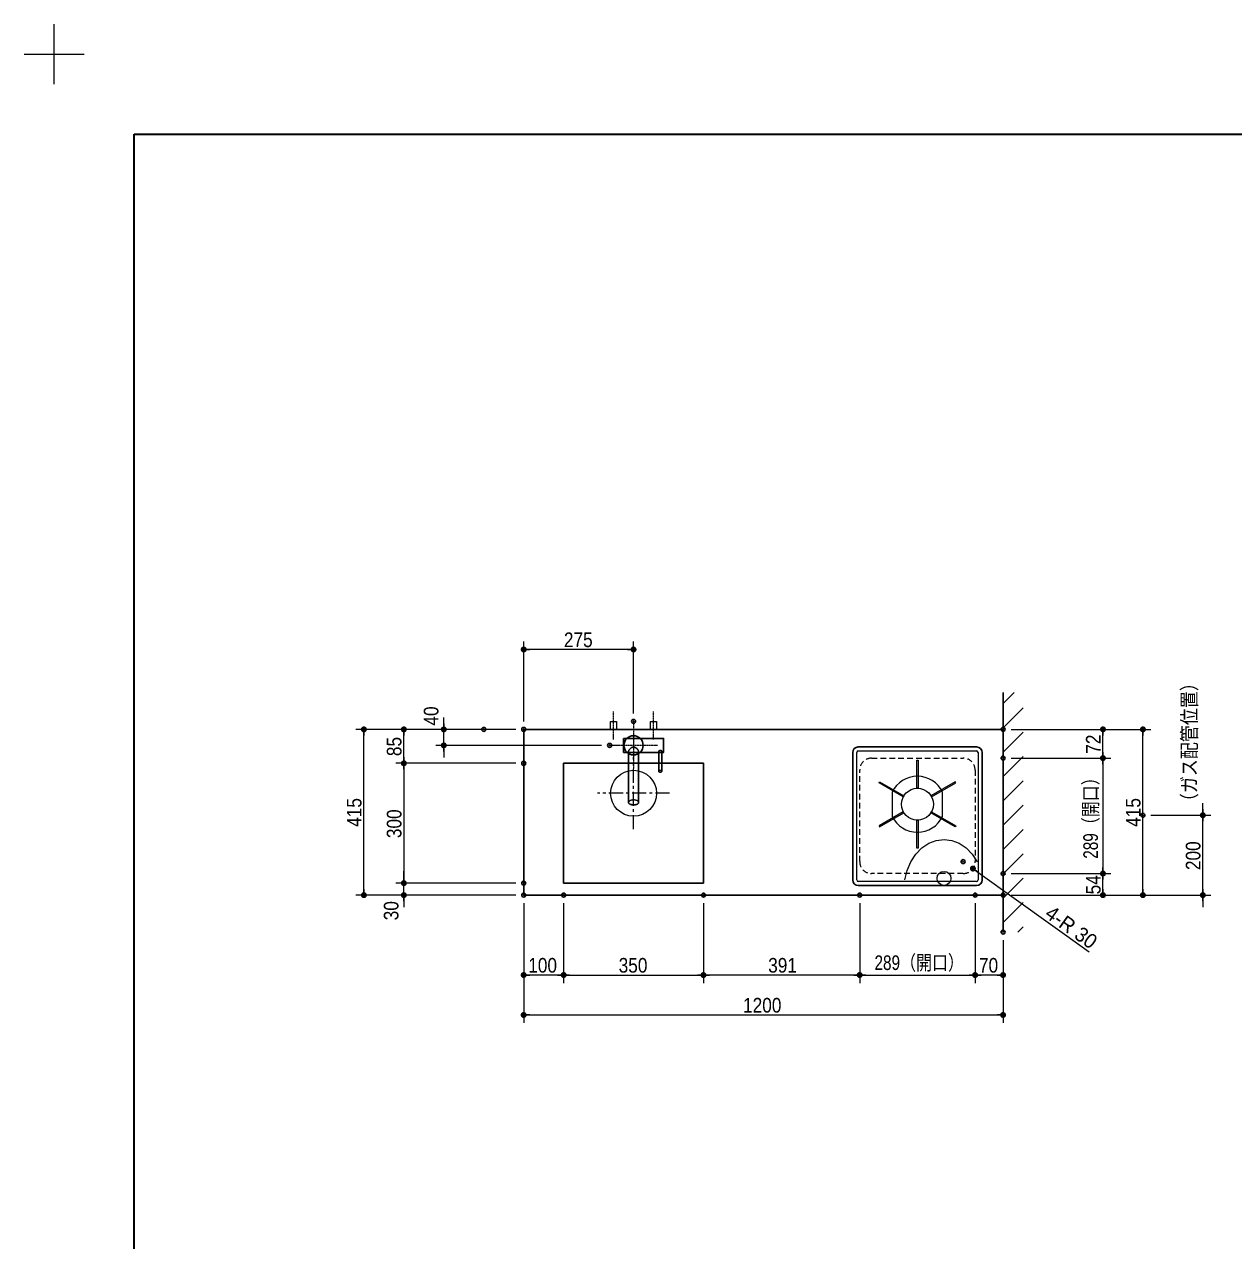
# Model space of a CAD drawing. Units: millimetres, scale not verified. Extents: x -6062 to 6062, y -3045 to 3045.
# Drawn here: x -6062 to -3035, y 0 to 3045 of the extents above; entities that cross this region are included whole.
import ezdxf
from ezdxf.enums import TextEntityAlignment as Align

# ---------------------------------------------------------------- set-up
doc = ezdxf.new("R2010")
doc.units = ezdxf.units.MM
doc.header["$LTSCALE"] = 20
doc.header["$PDMODE"] = 32
doc.header["$PDSIZE"] = 10
doc.linetypes.add('USER1', pattern=[1.11, 0.71, -0.4])
doc.linetypes.add('USER2', pattern=[2.91, 1.76, -0.4, 0.35, -0.4])
for name, color, linetype, lineweight in [('0-0_1図面枠', 7, 'Continuous', 15), ('0-2_5ボウル・キャビネット', 7, 'Continuous', 15), ('0-3_2寸法-2', 7, 'Continuous', 15), ('0-4_0', 7, 'Continuous', 25), ('0-6_2寸法-1', 7, 'Continuous', 15), ('0-8_4給排水', 7, 'Continuous', 15)]:
    doc.layers.add(name, color=color, linetype=linetype, lineweight=lineweight)
doc.layers.add('0-5_Defpoints', color=7, linetype='Continuous')
doc.styles.add('ＭＳ Ｐゴシック', font='')
doc.styles.get('ＭＳ Ｐゴシック').set_extended_font_data('MS PGothic')

# ---------------------------------------------------------------- blocks, each defined once
blk = doc.blocks.new('グループ')
at = {"layer": '0-0_1図面枠'}
for p, q in [((-84000, 57900), (-84000, 60900)), ((-85500, 59400), (-82500, 59400))]:
    blk.add_line(p, q, dxfattribs=at)
blk = doc.blocks.new('グループ-2')
at = {"layer": '0-0_1図面枠', "lineweight": 35}
blk.add_lwpolyline([(-80000, 55400), (80000, 55400), (80000, -55400), (-80000, -55400)], close=True, dxfattribs=at)
blk = doc.blocks.new('図面枠')
at = {"layer": '0-0_1図面枠'}
for name in ['グループ', 'グループ-2']:
    blk.add_blockref(name, (0, 0), dxfattribs=at)
blk = doc.blocks.new('_Dot')
at = {"layer": '0-4_0'}
blk.add_line((-10, 0), (-20, 0), dxfattribs=at)
for points in [[(0, 0), (-10, 0), (-9.92, 1.25)], [(0, 0), (-9.92, -1.25), (-10, 0)], [(0, 0), (-9.92, 1.25), (-9.69, 2.49)], [(0, 0), (-9.69, -2.49), (-9.92, -1.25)], [(0, 0), (-9.69, 2.49), (-9.3, 3.68)], [(0, 0), (-9.3, -3.68), (-9.69, -2.49)], [(0, 0), (-9.3, 3.68), (-8.76, 4.82)], [(0, 0), (-8.76, -4.82), (-9.3, -3.68)], [(0, 0), (-8.76, 4.82), (-8.09, 5.88)], [(0, 0), (-8.09, -5.88), (-8.76, -4.82)], [(0, 0), (-8.09, 5.88), (-7.29, 6.85)], [(0, 0), (-7.29, -6.85), (-8.09, -5.88)], [(0, 0), (-7.29, 6.85), (-6.37, 7.71)], [(0, 0), (-6.37, -7.71), (-7.29, -6.85)], [(0, 0), (-6.37, 7.71), (-5.36, 8.44)], [(0, 0), (-5.36, -8.44), (-6.37, -7.71)], [(0, 0), (-5.36, 8.44), (-4.26, 9.05)], [(0, 0), (-4.26, -9.05), (-5.36, -8.44)], [(0, 0), (-4.26, 9.05), (-3.09, 9.51)], [(0, 0), (-3.09, -9.51), (-4.26, -9.05)], [(0, 0), (-3.09, 9.51), (-1.87, 9.82)], [(0, 0), (-1.87, -9.82), (-3.09, -9.51)], [(0, 0), (-1.87, 9.82), (-0.63, 9.98)], [(0, 0), (-0.63, -9.98), (-1.87, -9.82)], [(0, 0), (-0.63, 9.98), (0.63, 9.98)], [(0, 0), (0.63, -9.98), (-0.63, -9.98)], [(0, 0), (0.63, 9.98), (1.87, 9.82)], [(0, 0), (1.87, 9.82), (3.09, 9.51)], [(0, 0), (3.09, 9.51), (4.26, 9.05)], [(0, 0), (4.26, 9.05), (5.36, 8.44)], [(0, 0), (5.36, 8.44), (6.37, 7.71)], [(0, 0), (6.37, 7.71), (7.29, 6.85)], [(0, 0), (7.29, 6.85), (8.09, 5.88)], [(0, 0), (8.09, 5.88), (8.76, 4.82)], [(0, 0), (8.76, 4.82), (9.3, 3.68)], [(0, 0), (9.3, 3.68), (9.69, 2.49)], [(0, 0), (9.69, 2.49), (9.92, 1.25)], [(0, 0), (9.92, 1.25), (10, 0)], [(0, 0), (1.87, -9.82), (0.63, -9.98)], [(0, 0), (3.09, -9.51), (1.87, -9.82)], [(0, 0), (4.26, -9.05), (3.09, -9.51)], [(0, 0), (5.36, -8.44), (4.26, -9.05)], [(0, 0), (6.37, -7.71), (5.36, -8.44)], [(0, 0), (7.29, -6.85), (6.37, -7.71)], [(0, 0), (8.09, -5.88), (7.29, -6.85)], [(0, 0), (8.76, -4.82), (8.09, -5.88)], [(0, 0), (9.3, -3.68), (8.76, -4.82)], [(0, 0), (9.69, -2.49), (9.3, -3.68)], [(0, 0), (9.92, -1.25), (9.69, -2.49)], [(0, 0), (10, 0), (9.92, -1.25)]]:
    blk.add_solid(points, dxfattribs=at)
blk = doc.blocks.new('グループ-8')
at = {"layer": '0-2_5ボウル・キャビネット', "lineweight": 30}
for p, q in [((-44030, 18059.8), (-44030, 24440.2)), ((-43750.2, 24720), (-37829.8, 24720)), ((-37550, 24440.2), (-37550, 18059.8)), ((-37829.8, 17780), (-43750.2, 17780))]:
    blk.add_line(p, q, dxfattribs=at)
at = {"layer": '0-2_5ボウル・キャビネット'}
for p, q in [((-43830, 18059.8), (-43830, 24440.2)), ((-43750.2, 24520), (-37829.8, 24520)), ((-37750, 24440.2), (-37750, 18059.8)), ((-42050, 22460.2), (-42050, 21239.8)), ((-39530, 21239.8), (-39530, 22460.2)), ((-37829.8, 17980), (-43750.2, 17980))]:
    blk.add_line(p, q, dxfattribs=at)
for points in [[(-40820, 24050), (-40760, 24050), (-40760, 22650), (-40820, 22650)], [(-41467.8, 22276), (-41497.8, 22224), (-42710.3, 22924), (-42680.3, 22976)], [(-40112.2, 22276), (-40082.2, 22224), (-38869.7, 22924), (-38899.7, 22976)], [(-41467.8, 21424), (-41497.8, 21476), (-42710.3, 20776), (-42680.3, 20724)], [(-40112.2, 21424), (-40082.2, 21476), (-38869.7, 20776), (-38899.7, 20724)], [(-40820, 21050), (-40760, 21050), (-40760, 19650), (-40820, 19650)]]:
    blk.add_lwpolyline(points, close=True, dxfattribs=at)
blk.add_lwpolyline([(-41419.9, 18060.9), (-41306.1, 18533.6), (-41121.3, 18969.3), (-40872.5, 19351.2), (-40569.5, 19664.6), (-40223.7, 19897.4), (-39848.5, 20040.8), (-39458.3, 20089.3), (-39068.2, 20040.8), (-38693, 19897.4), (-38347.2, 19664.6), (-38044.1, 19351.2), (-37795.4, 18969.3)], dxfattribs=at)
for centre, radius in [((-40790, 21850), 800), ((-39458.3, 18140), 350)]:
    blk.add_circle(centre, radius, dxfattribs=at)
at = {"layer": '0-2_5ボウル・キャビネット', "lineweight": 30}
for centre, start, end in [((-43750.2, 24440.2), 90, 180), ((-37829.8, 24440.2), 0, 90), ((-43750.2, 18059.8), 180, 270), ((-37829.8, 18059.8), 270, 0)]:
    blk.add_arc(centre, 279.8, start, end, dxfattribs=at)
at = {"layer": '0-2_5ボウル・キャビネット'}
for centre, radius, start, end in [((-43750.2, 24440.2), 79.8, 90, 180), ((-37829.8, 24440.2), 79.8, 0, 90), ((-40790, 21850), 1400, 90, 154.15807), ((-40790, 21850), 1400, 25.84193, 90), ((-40790, 21850), 1400, 205.84193, 270), ((-40790, 21850), 1400, 270, 334.15807), ((-43750.2, 18059.8), 79.8, 180, 270), ((-37829.8, 18059.8), 79.8, 270, 0)]:
    blk.add_arc(centre, radius, start, end, dxfattribs=at)
blk = doc.blocks.new('グループ-13')
at = {"layer": '0-8_4給排水', "linetype": 'USER2'}
for p, q in [((-55000, 26000), (-55000, 23600)), ((-55000, 26000), (-55000, 23600)), ((-53800, 24800), (-56200, 24800))]:
    blk.add_line(p, q, dxfattribs=at)
at = {"layer": '0-8_4給排水', "lineweight": 30}
blk.add_lwpolyline([(-55500, 25150), (-53500, 25150), (-53500, 24450), (-55500, 24450)], close=True, dxfattribs=at)
for points in [[(-55014.3, 24712.3), (-55027, 24710.9), (-55052, 24705.4), (-55076, 24697), (-55098.8, 24686.1), (-55120.3, 24673.2), (-55140.5, 24658.8), (-55159.3, 24643.3), (-55176.7, 24626.9), (-55192.5, 24609.9), (-55206.8, 24592.6), (-55219.4, 24575.2), (-55230, 24557.9), (-55238.6, 24541.1), (-55244.9, 24525.1), (-55248.7, 24510.1), (-55249.7, 24503.1), (-55250, 24496.5), (-55250, 21942.1), (-55249, 21930.9), (-55245.8, 21919.4), (-55240.3, 21907.7), (-55232.4, 21896.1), (-55222.1, 21884.7), (-55209.2, 21873.7), (-55194.1, 21863.3), (-55176.8, 21853.7), (-55157.6, 21845.1), (-55136.8, 21837.5), (-55114.8, 21831.1), (-55092, 21825.9), (-55068.8, 21821.9), (-55045.5, 21819.2), (-55022.5, 21817.6), (-55000, 21817.1), (-54977.5, 21817.6), (-54954.5, 21819.2), (-54931.2, 21821.9), (-54908, 21825.9), (-54885.2, 21831.1)], [(-54885.2, 21831.1), (-54863.2, 21837.5), (-54842.4, 21845.1), (-54823.2, 21853.7), (-54805.9, 21863.3), (-54790.8, 21873.7), (-54777.9, 21884.7), (-54767.6, 21896.1), (-54759.7, 21907.7), (-54754.2, 21919.4), (-54751, 21930.9), (-54750, 21942.1), (-54750, 24496.9), (-54750.3, 24503.5), (-54751.3, 24510.5), (-54755.2, 24525.4), (-54761.5, 24541.5), (-54770.2, 24558.4), (-54781, 24575.8), (-54793.9, 24593.5), (-54808.4, 24611), (-54824.6, 24628.2), (-54842.4, 24644.8), (-54861.4, 24660.3), (-54882, 24674.7), (-54903.8, 24687.4), (-54926.8, 24698.1), (-54951, 24706.2), (-54976, 24711.3), (-54988.7, 24712.5), (-55001.5, 24712.9), (-55014.3, 24712.3)], [(-53580.3, 23497.4), (-53580, 23501), (-53580, 24496.9), (-53580.4, 24500.9), (-53581.5, 24505), (-53583.5, 24509.2), (-53586.1, 24513.4), (-53589.5, 24517.6), (-53593.6, 24521.6), (-53598.3, 24525.5), (-53603.6, 24529.2), (-53609.4, 24532.7), (-53615.7, 24535.8), (-53622.5, 24538.5), (-53629.6, 24540.7), (-53637.1, 24542.6), (-53644.7, 24543.9), (-53652.5, 24544.7), (-53660.4, 24544.9), (-53668.3, 24544.6), (-53676, 24543.8), (-53683.6, 24542.4), (-53691, 24540.6), (-53698, 24538.3), (-53704.7, 24535.5), (-53711, 24532.5), (-53716.7, 24529.1), (-53722, 24525.4), (-53726.6, 24521.5), (-53730.6, 24517.4), (-53733.9, 24513.3), (-53736.6, 24509.1), (-53738.5, 24504.9), (-53739.6, 24500.8), (-53740, 24496.8), (-53740, 23501), (-53739.7, 23497.4), (-53738.7, 23493.7), (-53736.9, 23490), (-53734.4, 23486.2)], [(-53734.4, 23486.2), (-53731.1, 23482.6), (-53727, 23479.1), (-53722.1, 23475.7), (-53716.6, 23472.7), (-53710.4, 23469.9), (-53703.8, 23467.5), (-53696.7, 23465.4), (-53689.4, 23463.8), (-53682, 23462.5), (-53674.6, 23461.6), (-53667.2, 23461.1), (-53660, 23461), (-53652.8, 23461.1), (-53645.4, 23461.6), (-53638, 23462.5), (-53630.6, 23463.8), (-53623.3, 23465.4), (-53616.2, 23467.5), (-53609.6, 23469.9), (-53603.4, 23472.7), (-53597.9, 23475.7), (-53593, 23479.1), (-53588.9, 23482.6), (-53585.6, 23486.2), (-53583.1, 23490), (-53581.3, 23493.7), (-53580.3, 23497.4)]]:
    blk.add_lwpolyline(points, dxfattribs=at)
at = {"layer": '0-8_4給排水'}
for points in [[(-53580, 23501), (-53580.3, 23504.6), (-53581.3, 23508.2), (-53583.1, 23512), (-53585.6, 23515.7), (-53588.9, 23519.3), (-53593, 23522.9), (-53597.9, 23526.2), (-53603.4, 23529.2), (-53609.6, 23532), (-53616.2, 23534.4), (-53623.3, 23536.5), (-53630.6, 23538.2), (-53638, 23539.4), (-53645.4, 23540.3), (-53652.8, 23540.8), (-53660, 23541), (-53667.2, 23540.8), (-53674.6, 23540.3), (-53682, 23539.4), (-53689.4, 23538.2), (-53696.7, 23536.5), (-53703.8, 23534.4), (-53710.4, 23532), (-53716.6, 23529.2), (-53722.1, 23526.2), (-53727, 23522.9), (-53731.1, 23519.3), (-53734.4, 23515.7), (-53736.9, 23512), (-53738.7, 23508.2), (-53739.7, 23504.6), (-53740, 23501)], [(-54750, 21942.1), (-54751, 21953.3), (-54754.2, 21964.9), (-54759.7, 21976.5), (-54767.6, 21988.1), (-54777.9, 21999.5), (-54790.8, 22010.5), (-54805.9, 22020.9), (-54823.2, 22030.5), (-54842.4, 22039.2), (-54863.2, 22046.7), (-54885.2, 22053.2), (-54908, 22058.3), (-54931.2, 22062.3), (-54954.5, 22065), (-54977.5, 22066.6), (-55000, 22067.1), (-55022.5, 22066.6), (-55045.5, 22065), (-55068.8, 22062.3), (-55092, 22058.3), (-55114.8, 22053.2), (-55136.8, 22046.7), (-55157.6, 22039.2), (-55176.8, 22030.5), (-55194.1, 22020.9), (-55209.2, 22010.5), (-55222.1, 21999.5), (-55232.4, 21988.1), (-55240.3, 21976.5), (-55245.8, 21964.9), (-55249, 21953.3), (-55250, 21942.1)]]:
    blk.add_lwpolyline(points, dxfattribs=at)
at = {"layer": '0-8_4給排水', "lineweight": 30}
blk.add_circle((-55000, 24800), 480, dxfattribs=at)
blk = doc.blocks.new('グループ-14')
at = {"layer": '0-8_4給排水', "linetype": 'USER2'}
for p, q in [((-56000, 25100), (-56000, 26500)), ((-54000, 25100), (-54000, 26500))]:
    blk.add_line(p, q, dxfattribs=at)
at = {"layer": '0-8_4給排水'}
for points in [[(-56150, 25600), (-56150, 26000), (-55850, 26000), (-55850, 25600)], [(-54150, 25600), (-54150, 26000), (-53850, 26000), (-53850, 25600)]]:
    blk.add_lwpolyline(points, dxfattribs=at)
blk.add_blockref('グループ-13', (0, 0), dxfattribs=at)

msp = doc.modelspace()

# ---------------------------------------------------------------- linework, layer by layer
at = {"layer": '0-2_5ボウル・キャビネット'}
for p, q in [((-3612.5, 1344.92), (-3584.92, 1372.5)), ((-3612.5, 1283.96), (-3562.5, 1333.96)), ((-3612.5, 1223), (-3562.5, 1273)), ((-3612.5, 1162.04), (-3562.5, 1212.04)), ((-3612.5, 1101.08), (-3562.5, 1151.08)), ((-3612.5, 1040.12), (-3562.5, 1090.12)), ((-3612.5, 979.16), (-3562.5, 1029.16)), ((-3612.5, 918.2), (-3562.5, 968.2)), ((-3612.5, 857.24), (-3562.5, 907.24)), ((-3612.5, 796.28), (-3562.5, 846.28)), ((-3575.32, 772.5), (-3562.5, 785.32))]:
    msp.add_line(p, q, dxfattribs=at)
at = {"layer": '0-2_5ボウル・キャビネット', "lineweight": 30}
msp.add_line((-3612.5, 772.5), (-3612.5, 1372.5), dxfattribs=at)
at = {"layer": '0-2_5ボウル・キャビネット', "linetype": 'USER2'}
for p, q in [((-4537.5, 1030), (-4537.5, 1210)), ((-4447.5, 1120), (-4627.5, 1120))]:
    msp.add_line(p, q, dxfattribs=at)
at = {"layer": '0-2_5ボウル・キャビネット', "linetype": 'USER1'}
for p, q in [((-3941.5, 1208), (-3712.5, 1208)), ((-3971.5, 949), (-3971.5, 1178)), ((-3682.5, 1178), (-3682.5, 949)), ((-3712.5, 919), (-3941.5, 919))]:
    msp.add_line(p, q, dxfattribs=at)
at = {"layer": '0-2_5ボウル・キャビネット', "lineweight": 30}
for points in [[(-4812.5, 1280), (-3612.5, 1280), (-3612.5, 865), (-4812.5, 865)], [(-4712.5, 1195), (-4362.5, 1195), (-4362.5, 895), (-4712.5, 895)]]:
    msp.add_lwpolyline(points, close=True, dxfattribs=at)
at = {"layer": '0-2_5ボウル・キャビネット'}
msp.add_circle((-4537.5, 1120), 57.5, dxfattribs=at)
at = {"layer": '0-2_5ボウル・キャビネット', "linetype": 'USER1'}
for centre, start, end in [((-3941.5, 1178), 90, 180), ((-3712.5, 1178), 0, 90), ((-3941.5, 949), 180, 270), ((-3712.5, 949), 270, 0)]:
    msp.add_arc(centre, 30, start, end, dxfattribs=at)
at = {"layer": '0-3_2寸法-2'}
for p, q in [((-5012.5, 1295.01), (-5012.5, 1310.01)), ((-4832.5, 1280), (-5032.5, 1280)), ((-5012.5, 1240), (-5012.5, 1280)), ((-4617.5, 1240), (-5032.5, 1240)), ((-5012.5, 1224.99), (-5012.5, 1209.99)), ((-3112.5, 1080.01), (-3112.5, 1095.01)), ((-3242.5, 1065), (-3092.5, 1065)), ((-3112.5, 865), (-3112.5, 1065)), ((-5112.5, 910.01), (-5112.5, 925.01)), ((-3675.92, 922.78), (-3396.94, 722.86)), ((-4832.5, 895), (-5132.5, 895)), ((-5112.5, 865), (-5112.5, 895)), ((-4832.5, 865), (-5132.5, 865)), ((-3242.5, 865), (-3092.5, 865)), ((-5112.5, 849.99), (-5112.5, 834.99)), ((-3112.5, 849.99), (-3112.5, 834.99))]:
    msp.add_line(p, q, dxfattribs=at)
at = {"layer": '0-5_Defpoints'}
for p in [(-4812.5, 1480), (-5212.5, 1280), (-5112.5, 1280), (-5112.5, 1280), (-5012.5, 1280), (-4912.5, 1280), (-4812.5, 1280), (-4537.5, 1300), (-3612.5, 1280), (-3362.5, 1280), (-3362.5, 1280), (-3262.5, 1280), (-4597.5, 1240), (-4812.5, 1195), (-3612.5, 1208), (-3262.5, 1065), (-3112.5, 1065), (-3712.5, 949), (-3688.12, 931.52), (-3612.5, 919), (-3362.5, 919), (-5112.5, 895), (-4812.5, 895), (-5112.5, 865), (-4812.5, 865), (-4712.5, 865), (-4362.5, 865), (-3971.5, 865), (-3971.5, 865), (-3682.5, 865), (-3612.5, 865), (-3362.5, 865), (-3262.5, 865), (-3612.5, 772.5), (-4812.5, 665), (-4362.5, 665), (-4362.5, 665), (-3682.5, 665), (-3612.5, 665), (-3612.5, 565)]:
    msp.add_point(p, dxfattribs=at)
at = {"layer": '0-6_2寸法-1'}
for p, q in [((-4812.5, 1300), (-4812.5, 1500)), ((-4537.5, 1320), (-4537.5, 1500)), ((-4552.51, 1480), (-4797.49, 1480)), ((-5132.5, 1280), (-5232.5, 1280)), ((-4932.5, 1280), (-5132.5, 1280)), ((-3592.5, 1280), (-3342.5, 1280)), ((-3342.5, 1280), (-3242.5, 1280)), ((-5212.5, 880.01), (-5212.5, 1264.99)), ((-5112.5, 1210.01), (-5112.5, 1264.99)), ((-3362.5, 1223.01), (-3362.5, 1264.99)), ((-3262.5, 880.01), (-3262.5, 1264.99)), ((-4832.5, 1195), (-5132.5, 1195)), ((-4832.5, 1195), (-5132.5, 1195)), ((-3592.5, 1208), (-3342.5, 1208)), ((-3592.5, 1208), (-3342.5, 1208)), ((-3362.5, 1192.99), (-3362.5, 934.01)), ((-5112.5, 1179.99), (-5112.5, 910.01)), ((-3242.5, 1065), (-3092.5, 1065)), ((-3112.5, 880.01), (-3112.5, 1049.99)), ((-3592.5, 919), (-3342.5, 919)), ((-3592.5, 919), (-3342.5, 919)), ((-4832.5, 895), (-5132.5, 895)), ((-3362.5, 880.01), (-3362.5, 903.99)), ((-5132.5, 865), (-5232.5, 865)), ((-3592.5, 865), (-3342.5, 865)), ((-3342.5, 865), (-3242.5, 865)), ((-3242.5, 865), (-3092.5, 865)), ((-4812.5, 845), (-4812.5, 645)), ((-4712.5, 845), (-4712.5, 645)), ((-4712.5, 845), (-4712.5, 645)), ((-4362.5, 845), (-4362.5, 645)), ((-4362.5, 845), (-4362.5, 645)), ((-3971.5, 845), (-3971.5, 645)), ((-3971.5, 845), (-3971.5, 645)), ((-3682.5, 845), (-3682.5, 645)), ((-3682.5, 845), (-3682.5, 645)), ((-3612.5, 752.5), (-3612.5, 645)), ((-4812.5, 645), (-4812.5, 545)), ((-4727.51, 665), (-4797.49, 665)), ((-4697.49, 665), (-4377.51, 665)), ((-3986.51, 665), (-4347.49, 665)), ((-3956.49, 665), (-3697.51, 665)), ((-3627.51, 665), (-3667.49, 665)), ((-3612.5, 645), (-3612.5, 545)), ((-4797.49, 565), (-3627.51, 565))]:
    msp.add_line(p, q, dxfattribs=at)

# ---------------------------------------------------------------- block references
at = {"layer": '0-0_1図面枠', "xscale": 0.05, "yscale": 0.05}
msp.add_blockref('図面枠', (-1787.5, 0), dxfattribs=at)
at = {"layer": '0-2_5ボウル・キャビネット', "xscale": 0.05, "yscale": 0.05}
msp.add_blockref('グループ-8', (-1787.5, 0), dxfattribs=at)
at = {"layer": '0-3_2寸法-2', "xscale": 0.7503418, "yscale": 0.7503418}
for p, rotation in [((-5012.5, 1280), 270), ((-5012.5, 1240), 90), ((-3112.5, 1065), 270), ((-3688.12, 931.52), 144.37301), ((-5112.5, 895), 270), ((-5112.5, 865), 90), ((-3112.5, 865), 90)]:
    msp.add_blockref('_Dot', p, dxfattribs=dict(at, rotation=rotation))
at = {"layer": '0-6_2寸法-1', "xscale": 0.7503418, "yscale": 0.7503418}
for p, rotation in [((-4812.5, 1480), 180), ((-5212.5, 1280), 90), ((-5112.5, 1280), 90), ((-3362.5, 1280), 90), ((-3262.5, 1280), 90), ((-3362.5, 1208), 270), ((-5112.5, 1195), 270), ((-5112.5, 1195), 90), ((-3362.5, 1208), 90), ((-3112.5, 1065), 90), ((-3362.5, 919), 270), ((-3362.5, 919), 90), ((-5112.5, 895), 270), ((-5212.5, 865), 270), ((-3362.5, 865), 270), ((-3262.5, 865), 270), ((-3112.5, 865), 270), ((-4812.5, 665), 180), ((-4712.5, 665), 180), ((-4362.5, 665), 180), ((-3971.5, 665), 180), ((-3682.5, 665), 180), ((-4812.5, 565), 180)]:
    msp.add_blockref('_Dot', p, dxfattribs=dict(at, rotation=rotation))
for p in [(-4537.5, 1480), (-4712.5, 665), (-4362.5, 665), (-3971.5, 665), (-3682.5, 665), (-3612.5, 665), (-3612.5, 565)]:
    msp.add_blockref('_Dot', p, dxfattribs=at)
at = {"layer": '0-8_4給排水', "xscale": 0.05, "yscale": 0.05}
msp.add_blockref('グループ-14', (-1787.5, 0), dxfattribs=at)

# ---------------------------------------------------------------- texts
at = {"layer": '0-3_2寸法-2', "style": 'ＭＳ Ｐゴシック'}
for s, height, width, p in [('（ガス配管位置）', 36.69, 0.85, (-3117.09, 1077.77)), ('40', 36.66, 0.9, (-5014.98, 1289.41)), ('30', 36.66, 0.9, (-5114.98, 802.02))]:
    msp.add_text(s, height=height, rotation=90, dxfattribs=dict(at, width=width)).set_placement(p, align=Align.BOTTOM_LEFT)
msp.add_text('4-R 30', height=36.66, rotation=324.373, dxfattribs=at).set_placement((-3517.2, 802.94), align=Align.BOTTOM_LEFT)
at = {"layer": '0-6_2寸法-1', "style": 'ＭＳ Ｐゴシック'}
for s, width, p in [('275', 0.9, (-4711.89, 1474.94)), ('100', 0.9, (-4801.11, 660.04)), ('350', 0.9, (-4574.78, 660.04)), ('391', 0.9, (-4200.52, 660.04)), ('289（開口）', 0.8, (-3934.4, 666.58)), ('70', 0.9, (-3672.87, 660.04)), ('1200', 0.9, (-4263.41, 560.04))]:
    msp.add_text(s, height=36.66, dxfattribs=dict(at, width=width)).set_placement(p, align=Align.BOTTOM_LEFT)
for s, width, p in [('85', 0.9, (-5107.44, 1213.01)), ('72', 0.9, (-3357.44, 1219.02)), ('289（開口）', 0.8, (-3364.08, 956.1)), ('415', 0.9, (-5207.54, 1036)), ('415', 0.9, (-3257.54, 1036)), ('300', 0.9, (-5107.54, 1007.72)), ('200', 0.9, (-3107.54, 927.72)), ('54', 0.9, (-3357.44, 866.92))]:
    msp.add_text(s, height=36.66, rotation=90, dxfattribs=dict(at, width=width)).set_placement(p, align=Align.BOTTOM_LEFT)

doc.saveas('drawing.dxf')
